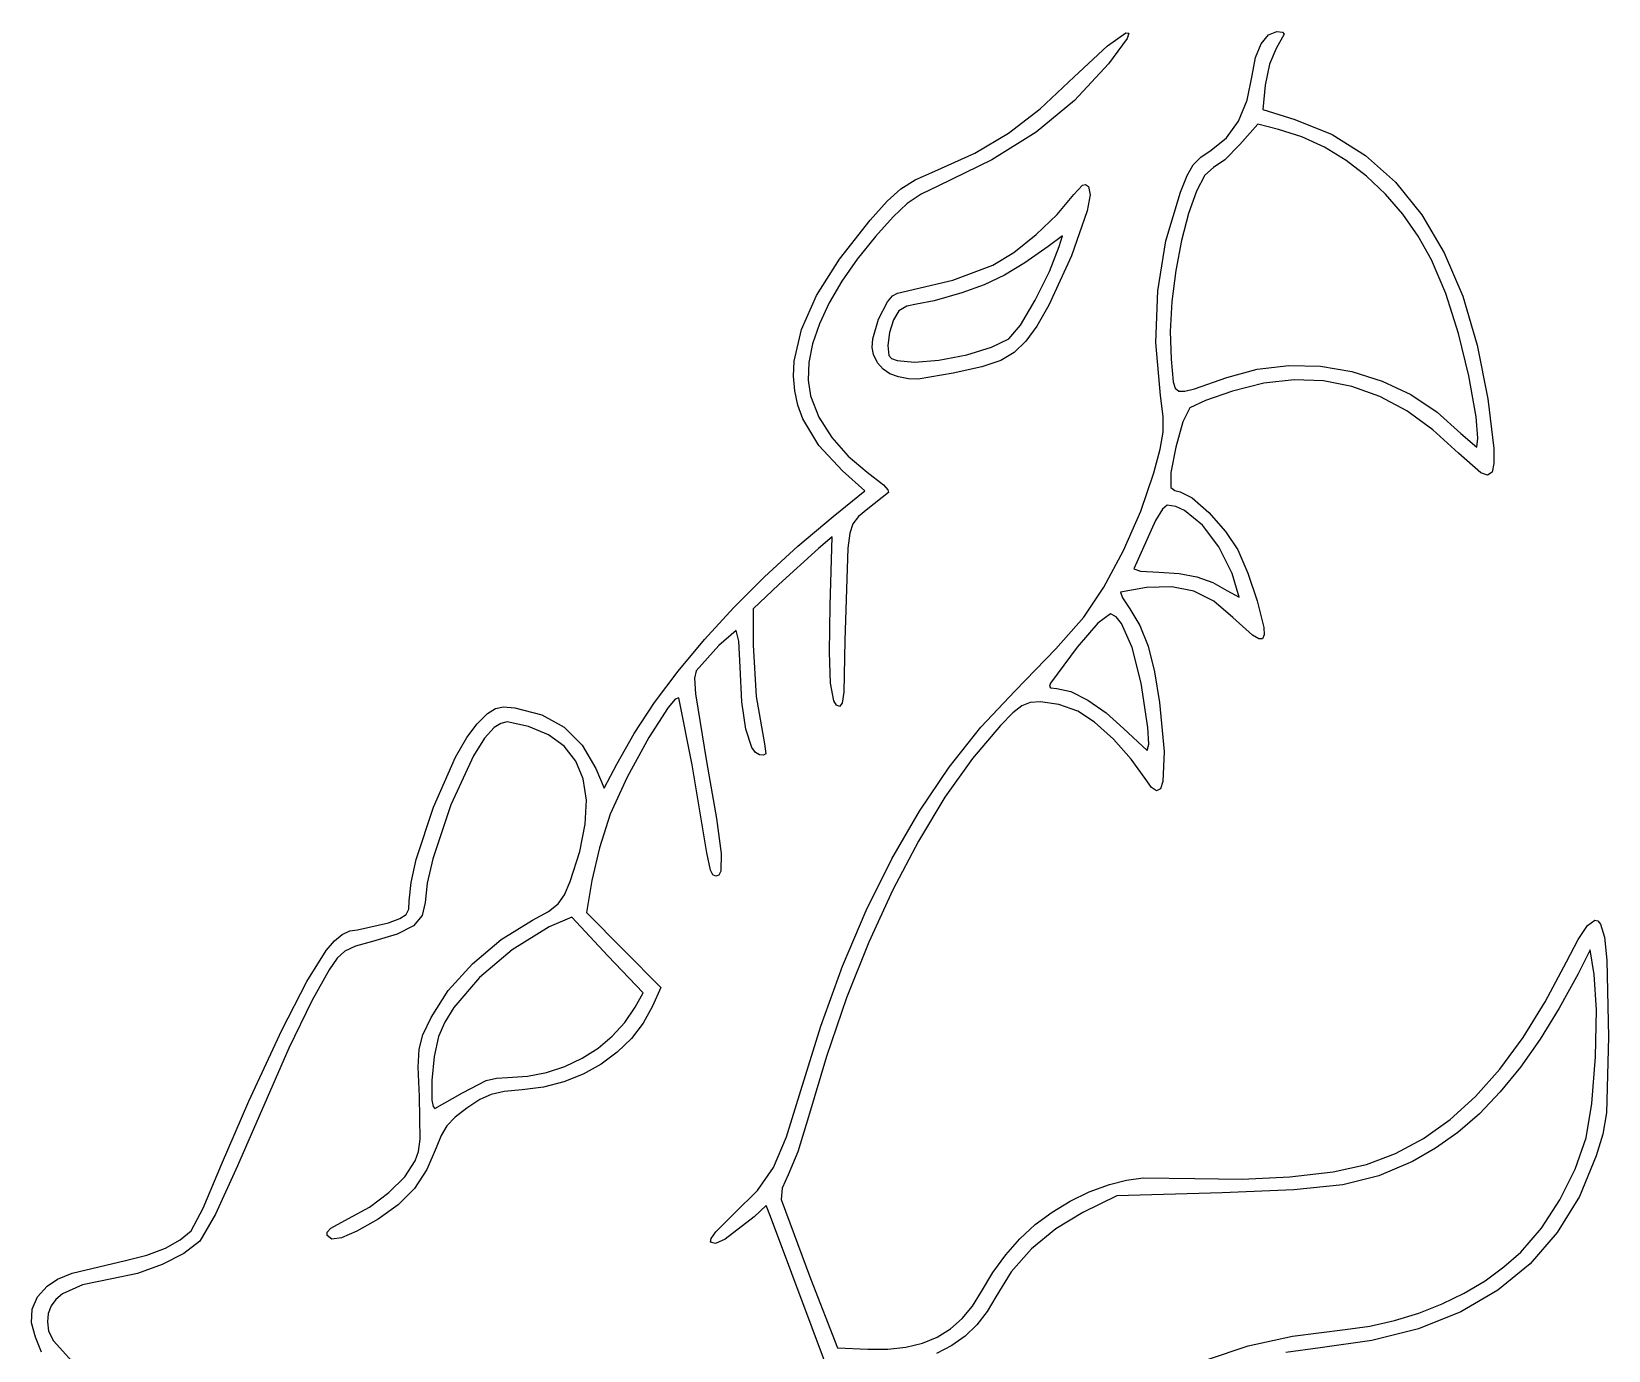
# Model space of a CAD drawing. Extents: x 0 to 167, y 0 to 297.
# Drawn here: x 37.2 to 161.7, y 192.9 to 297 of the extents above; entities that cross this region are included whole.
import ezdxf

# ---------------------------------------------------------------- set-up
doc = ezdxf.new("R2010")
doc.units = 0

msp = doc.modelspace()

# ---------------------------------------------------------------- linework, layer by layer
at = {"layer": 'Image'}
for p, q in [((122.159494, 295.89048), (123.623236, 296.932814)), ((123.722266, 296.490733), (122.251887, 294.485616)), ((123.623236, 296.932814), (123.856134, 296.902239)), ((123.856134, 296.902239), (123.722266, 296.490733)), ((134.310239, 296.070713), (134.882809, 296.772588)), ((134.882809, 296.772588), (135.554689, 297.027914)), ((136.130585, 296.81202), (135.501646, 295.7018)), ((135.554689, 297.027914), (135.991665, 296.992334)), ((135.991665, 296.992334), (136.130585, 296.81202)), ((119.535731, 293.442354), (122.159494, 295.89048)), ((133.86969, 294.980163), (134.310239, 296.070713)), ((135.501646, 295.7018), (134.968981, 294.456773)), ((122.251887, 294.485616), (119.550797, 291.584132)), ((133.593875, 293.558812), (133.86969, 294.980163)), ((134.968981, 294.456773), (134.629742, 292.805672)), ((116.842099, 290.923636), (119.535731, 293.442354)), ((133.202647, 291.603119), (133.593875, 293.558812)), ((134.629742, 292.805672), (134.428243, 290.865396)), ((119.550797, 291.584132), (116.534729, 289.098401)), ((132.525782, 289.958617), (133.202647, 291.603119)), ((114.339791, 289.000351), (116.842099, 290.923636)), ((134.428243, 290.865396), (136.975839, 290.08296)), ((111.686134, 287.441039), (114.339791, 289.000351)), ((116.534729, 289.098401), (113.02222, 286.898177)), ((131.572916, 288.642807), (132.525782, 289.958617)), ((134.044164, 289.717261), (132.6261, 288.106255)), ((135.677422, 289.306002), (134.044164, 289.717261)), ((137.515322, 288.715704), (135.677422, 289.306002)), ((136.975839, 290.08296), (139.902476, 288.902283)), ((129.531689, 287.12589), (130.353684, 287.67319)), ((130.353684, 287.67319), (131.572916, 288.642807)), ((132.6261, 288.106255), (131.431589, 286.907224)), ((139.30011, 287.891921), (137.515322, 288.715704)), ((141.011395, 286.852026), (139.30011, 287.891921)), ((139.902476, 288.902283), (142.552183, 287.248897)), ((108.538453, 286.01424), (111.686134, 287.441039)), ((113.02222, 286.898177), (108.831806, 284.853211)), ((128.458844, 285.654623), (128.945054, 286.514717)), ((128.945054, 286.514717), (129.531689, 287.12589)), ((131.431589, 286.907224), (130.551002, 286.286714)), ((142.628787, 285.613389), (141.011395, 286.852026)), ((142.552183, 287.248897), (144.917217, 285.13402)), ((105.841905, 284.622473), (106.985609, 285.325937)), ((106.985609, 285.325937), (108.538453, 286.01424)), ((127.938123, 284.360562), (128.458844, 285.654623)), ((129.868079, 285.694018), (129.195833, 284.442247)), ((130.551002, 286.286714), (129.868079, 285.694018)), ((144.131894, 284.193385), (142.628787, 285.613389)), ((104.767657, 283.646661), (105.841905, 284.622473)), ((107.45886, 284.188123), (106.35276, 283.445607)), ((108.831806, 284.853211), (107.45886, 284.188123)), ((118.205697, 282.594335), (119.50767, 284.162626)), ((119.50767, 284.162626), (120.184235, 284.91285)), ((120.184235, 284.91285), (120.435347, 284.954143)), ((120.435347, 284.954143), (120.677219, 284.799503)), ((120.796309, 284.138329), (120.566764, 282.891282)), ((120.677219, 284.799503), (120.796309, 284.138329)), ((126.786165, 280.515156), (127.938123, 284.360562)), ((129.195833, 284.442247), (128.5664, 282.675736)), ((145.500328, 282.609384), (144.131894, 284.193385)), ((144.917217, 285.13402), (146.989832, 282.56887)), ((103.42318, 282.141318), (104.767657, 283.646661)), ((106.35276, 283.445607), (105.237849, 282.404262)), ((120.566764, 282.891282), (119.33656, 279.316288)), ((101.002498, 279.069138), (103.42318, 282.141318)), ((105.237849, 282.404262), (103.838469, 280.842687)), ((116.544806, 281.002132), (118.205697, 282.594335)), ((128.5664, 282.675736), (128.011914, 280.538822)), ((146.713698, 280.878761), (145.500328, 282.609384)), ((146.989832, 282.56887), (148.762283, 279.564665)), ((103.838469, 280.842687), (102.409503, 279.070465)), ((114.766247, 279.596307), (116.544806, 281.002132)), ((118.614313, 280.917055), (117.481318, 280.070399)), ((118.364118, 280.070399), (118.614313, 280.917055)), ((126.137638, 276.554685), (126.786165, 280.515156)), ((128.011914, 280.538822), (127.564513, 278.175843)), ((147.751614, 279.018886), (146.713698, 280.878761)), ((99.199062, 276.202668), (101.002498, 279.069138)), ((102.409503, 279.070465), (101.192757, 277.322216)), ((113.111272, 278.587149), (114.766247, 279.596307)), ((117.481318, 280.070399), (115.642854, 278.763904)), ((119.33656, 279.316288), (117.536185, 275.427955)), ((117.592504, 278.085088), (118.364118, 280.070399)), ((148.875352, 276.346517), (147.751614, 279.018886)), ((148.762283, 279.564665), (150.226826, 276.132622)), ((109.948584, 277.404755), (113.111272, 278.587149)), ((114.032426, 277.791399), (112.442533, 277.041188)), ((115.642854, 278.763904), (114.032426, 277.791399)), ((116.46534, 275.826637), (117.592504, 278.085088)), ((127.564513, 278.175843), (127.256332, 275.731135)), ((101.192757, 277.322216), (100.194988, 275.614557)), ((105.593816, 276.372911), (109.948584, 277.404755)), ((112.442533, 277.041188), (110.665676, 276.401577)), ((125.992932, 272.4831), (126.137638, 276.554685)), ((98.010982, 273.524848), (99.199062, 276.202668)), ((100.194988, 275.614557), (99.422948, 273.964108)), ((104.086246, 274.337824), (104.80217, 275.705471)), ((104.80217, 275.705471), (105.201107, 276.158583)), ((105.201107, 276.158583), (105.593816, 276.372911)), ((106.32392, 275.360807), (105.695868, 274.979075)), ((107.074909, 275.519581), (106.32392, 275.360807)), ((108.475591, 275.778667), (107.074909, 275.519581)), ((110.665676, 276.401577), (108.475591, 275.778667)), ((115.294139, 273.866777), (116.46534, 275.826637)), ((117.536185, 275.427955), (116.593927, 273.789235)), ((127.256332, 275.731135), (127.119507, 273.349035)), ((149.888946, 273.202772), (148.875352, 276.346517)), ((150.226826, 276.132622), (151.375715, 272.283959)), ((103.647306, 272.77983), (104.086246, 274.337824)), ((105.267657, 274.279101), (104.952856, 273.284752)), ((105.695868, 274.979075), (105.267657, 274.279101)), ((97.43637, 271.01862), (98.010982, 273.524848)), ((99.422948, 273.964108), (98.883392, 272.387487)), ((103.5946, 272.088784), (103.647306, 272.77983)), ((104.952856, 273.284752), (104.81095, 272.25912)), ((113.008703, 272.127698), (114.39041, 272.777242)), ((114.39041, 272.777242), (115.294139, 273.866777)), ((116.593927, 273.789235), (115.715219, 272.579717)), ((127.119507, 273.349035), (127.186175, 271.17388)), ((150.713631, 269.86535), (149.888946, 273.202772)), ((98.883392, 272.387487), (98.583075, 270.901311)), ((103.686612, 271.541349), (103.5946, 272.088784)), ((104.011285, 270.894891), (103.686612, 271.541349)), ((104.81095, 272.25912), (104.901423, 271.465298)), ((108.844308, 271.089842), (111.052359, 271.51682)), ((111.052359, 271.51682), (113.008703, 272.127698)), ((111.052359, 271.51682), (111.052359, 271.51682)), ((114.807301, 271.69), (113.752725, 271.063066)), ((115.715219, 272.579717), (114.807301, 271.69)), ((126.352437, 268.304352), (125.992932, 272.4831)), ((151.375715, 272.283959), (152.201207, 268.029895)), ((97.378525, 269.824521), (97.43637, 271.01862)), ((98.583075, 270.901311), (98.52875, 269.522199)), ((104.443152, 270.389682), (104.011285, 270.894891)), ((104.989299, 270.01938), (104.443152, 270.389682)), ((104.901423, 271.465298), (105.120442, 271.228851)), ((105.120442, 271.228851), (105.551016, 271.062257)), ((105.551016, 271.062257), (106.937919, 270.937713)), ((106.937919, 270.937713), (108.844308, 271.089842)), ((112.248893, 270.565972), (109.993207, 270.065771)), ((113.752725, 271.063066), (112.248893, 270.565972)), ((127.186175, 271.17388), (127.359169, 269.376162)), ((131.585944, 269.728962), (133.997616, 270.387135)), ((133.997616, 270.387135), (136.478655, 270.676335)), ((136.478655, 270.676335), (138.980186, 270.608224)), ((138.980186, 270.608224), (141.453333, 270.19446)), ((97.473339, 268.666923), (97.378525, 269.824521)), ((98.52875, 269.522199), (98.727173, 268.266771)), ((105.65681, 269.77764), (104.989299, 270.01938)), ((106.445403, 269.619694), (105.65681, 269.77764)), ((105.65681, 269.77764), (105.65681, 269.77764)), ((107.222899, 269.60124), (106.445403, 269.619694)), ((109.993207, 270.065771), (107.222899, 269.60124)), ((127.359169, 269.376162), (127.514458, 268.889938)), ((129.03763, 268.824944), (131.585944, 269.728962)), ((134.50633, 269.268232), (132.038691, 268.6509)), ((136.899224, 269.536136), (134.50633, 269.268232)), ((139.220989, 269.453621), (136.899224, 269.536136)), ((141.475242, 269.019692), (139.220989, 269.453621)), ((141.453333, 270.19446), (143.84922, 269.446703)), ((143.665599, 268.233358), (141.475242, 269.019692)), ((143.84922, 269.446703), (146.118971, 268.376612)), ((151.270642, 266.611952), (150.713631, 269.86535)), ((97.720577, 267.543694), (97.473339, 268.666923)), ((98.727173, 268.266771), (99.382768, 266.604333)), ((126.558142, 266.652335), (126.352437, 268.304352)), ((127.514458, 268.889938), (127.802513, 268.650263)), ((127.802513, 268.650263), (128.288511, 268.635734)), ((128.288511, 268.635734), (129.03763, 268.824944)), ((129.915, 267.902815), (128.682987, 267.327985)), ((132.038691, 268.6509), (129.915, 267.902815)), ((145.795677, 267.093625), (143.665599, 268.233358)), ((146.118971, 268.376612), (148.21371, 266.995847)), ((152.201207, 268.029895), (152.677835, 264.111783)), ((98.120001, 266.4527), (97.720577, 267.543694)), ((99.382768, 266.604333), (100.392721, 264.988795)), ((126.566636, 265.401541), (126.558142, 266.652335)), ((128.682987, 267.327985), (128.127969, 266.229574)), ((147.869092, 265.599501), (145.795677, 267.093625)), ((148.21371, 266.995847), (150.084561, 265.316067)), ((151.418139, 264.930197), (151.270642, 266.611952)), ((151.270642, 266.611952), (151.270642, 266.611952)), ((99.374468, 264.35889), (98.120001, 266.4527)), ((126.337193, 264.077356), (126.566636, 265.401541)), ((128.127969, 266.229574), (127.55362, 264.235344)), ((149.88946, 263.749992), (147.869092, 265.599501)), ((150.084561, 265.316067), (151.347196, 264.230705)), ((101.234851, 262.368435), (99.374468, 264.35889)), ((100.392721, 264.988795), (101.688915, 263.511508)), ((125.829089, 262.205169), (126.337193, 264.077356)), ((127.55362, 264.235344), (127.168492, 262.217381)), ((151.347196, 264.230705), (151.418139, 264.930197)), ((152.677835, 264.111783), (152.69126, 262.936506)), ((101.688915, 263.511508), (103.203234, 262.263827)), ((151.645968, 262.201415), (149.88946, 263.749992)), ((152.69126, 262.936506), (152.534091, 262.245484)), ((103.004617, 260.777262), (101.234851, 262.368435)), ((103.203234, 262.263827), (104.492524, 261.241317)), ((124.790286, 259.181244), (125.829089, 262.205169)), ((127.168492, 262.217381), (127.181135, 261.047769)), ((152.190828, 262.010019), (151.645968, 262.201415)), ((152.534091, 262.245484), (152.190828, 262.010019)), ((100.494849, 258.749464), (103.004617, 260.777262)), ((104.870121, 260.657782), (103.238006, 259.373012)), ((104.492524, 261.241317), (104.822631, 260.868329)), ((104.822631, 260.868329), (104.870121, 260.657782)), ((127.181135, 261.047769), (127.483295, 260.804228)), ((127.483295, 260.804228), (127.910484, 260.702933)), ((127.910484, 260.702933), (128.854605, 260.231024)), ((103.238006, 259.373012), (102.496015, 258.76606)), ((123.424883, 256.07627), (124.790286, 259.181244)), ((126.510417, 259.346031), (125.949885, 258.431091)), ((126.893893, 259.644601), (126.510417, 259.346031)), ((127.556197, 259.536126), (126.893893, 259.644601)), ((128.251607, 259.224679), (127.556197, 259.536126)), ((129.662053, 258.07673), (128.251607, 259.224679)), ((128.854605, 260.231024), (130.174203, 259.063513)), ((130.174203, 259.063513), (131.498912, 257.572726)), ((97.716009, 256.407856), (100.494849, 258.749464)), ((102.056916, 258.188643), (101.811488, 257.427123)), ((102.496015, 258.76606), (102.056916, 258.188643)), ((125.949885, 258.431091), (124.236419, 254.636706)), ((130.965841, 256.368478), (129.662053, 258.07673)), ((100.424197, 257.13914), (99.336343, 256.236735)), ((100.26118, 251.721287), (100.424197, 257.13914)), ((101.811488, 257.427123), (101.650508, 256.26786)), ((131.498912, 257.572726), (132.458367, 256.130989)), ((95.086188, 253.997733), (97.716009, 256.407856)), ((99.336343, 256.236735), (96.220019, 253.400506)), ((101.650508, 256.26786), (101.438154, 248.973085)), ((121.877268, 253.187345), (123.424883, 256.07627)), ((132.003586, 254.267647), (130.965841, 256.368478)), ((132.458367, 256.130989), (133.244466, 254.282691)), ((124.236419, 254.636706), (124.76831, 254.436295)), ((124.76831, 254.436295), (126.212245, 254.352938)), ((126.212245, 254.352938), (127.818464, 254.265929)), ((127.818464, 254.265929), (129.236088, 254.001352)), ((132.570585, 252.397768), (132.003586, 254.267647)), ((132.003586, 254.267647), (132.003586, 254.267647)), ((133.244466, 254.282691), (133.998013, 252.088052)), ((92.622808, 251.539017), (95.086188, 253.997733)), ((96.220019, 253.400506), (94.191548, 251.466682)), ((120.29183, 250.811566), (121.877268, 253.187345)), ((125.254029, 253.144683), (123.189932, 252.777288)), ((127.253169, 253.207319), (125.254029, 253.144683)), ((128.983389, 252.860725), (127.253169, 253.207319)), ((130.554595, 252.066936), (128.983389, 252.860725)), ((129.236088, 254.001352), (130.485054, 253.553883)), ((130.485054, 253.553883), (131.585299, 252.918197)), ((131.585299, 252.918197), (132.570585, 252.397768)), ((100.204981, 248.054312), (100.26118, 251.721287)), ((123.189932, 252.777288), (123.348601, 252.333476)), ((123.348601, 252.333476), (123.929338, 251.465697)), ((132.076696, 250.787987), (130.554595, 252.066936)), ((133.998013, 252.088052), (134.518526, 249.995543)), ((90.34329, 249.051632), (92.622808, 251.539017)), ((94.191548, 251.466682), (94.193665, 248.588289)), ((118.086856, 248.31094), (120.29183, 250.811566)), ((121.412631, 250.330728), (119.767906, 248.453322)), ((122.394635, 251.070172), (121.412631, 250.330728)), ((122.841528, 250.844834), (122.394635, 251.070172)), ((123.284033, 250.310501), (122.841528, 250.844834)), ((124.121012, 248.420443), (123.284033, 250.310501)), ((123.929338, 251.465697), (124.73179, 250.148266)), ((133.622536, 249.389269), (132.076696, 250.787987)), ((92.852107, 249.766834), (91.476903, 248.584984)), ((93.060687, 248.9119), (92.852107, 249.766834)), ((124.73179, 250.148266), (125.380238, 248.511022)), ((134.10887, 249.107169), (133.622536, 249.389269)), ((134.414923, 249.110535), (134.10887, 249.107169)), ((134.548781, 249.404836), (134.414923, 249.110535)), ((134.518526, 249.995543), (134.548781, 249.404836)), ((88.265055, 246.555501), (90.34329, 249.051632)), ((91.476903, 248.584984), (89.688721, 246.572613)), ((93.167308, 246.856421), (93.060687, 248.9119)), ((94.193665, 248.588289), (94.427439, 244.536673)), ((100.303673, 245.590318), (100.204981, 248.054312)), ((101.438154, 248.973085), (101.354249, 244.898674)), ((114.869723, 245.00434), (118.086856, 248.31094)), ((119.767906, 248.453322), (117.660646, 245.613771)), ((124.835834, 245.611188), (124.121012, 248.420443)), ((125.380238, 248.511022), (125.890727, 246.503508)), ((93.302295, 244.120408), (93.167308, 246.856421)), ((86.405524, 244.070546), (88.265055, 246.555501)), ((89.688721, 246.572613), (89.548876, 245.995893)), ((89.548876, 245.995893), (89.621017, 244.757061)), ((100.569115, 244.203891), (100.303673, 245.590318)), ((117.660646, 245.613771), (117.586113, 245.370159)), ((117.586113, 245.370159), (117.657126, 245.240851)), ((125.358759, 242.093927), (124.835834, 245.611188)), ((125.890727, 246.503508), (126.279298, 244.07527)), ((88.020106, 244.331042), (87.483624, 243.692675)), ((88.315242, 244.449419), (88.020106, 244.331042)), ((89.366815, 239.163078), (88.315242, 244.449419)), ((89.621017, 244.757061), (90.501504, 239.409595)), ((93.618411, 241.969352), (93.302295, 244.120408)), ((94.427439, 244.536673), (95.089686, 240.824286)), ((100.768074, 243.875574), (100.569115, 244.203891)), ((101.354249, 244.898674), (101.221115, 244.030406)), ((112.176476, 242.123788), (114.869723, 245.00434)), ((116.885477, 244.122397), (116.075046, 244.063784)), ((118.33679, 243.907003), (116.885477, 244.122397)), ((117.657126, 245.240851), (118.165062, 245.180729)), ((118.165062, 245.180729), (119.274987, 244.937224)), ((119.274987, 244.937224), (120.622984, 244.267275)), ((120.622984, 244.267275), (122.058138, 243.261736)), ((72.386718, 242.385788), (73.214562, 243.197151)), ((73.214562, 243.197151), (73.829685, 243.610937)), ((73.829685, 243.610937), (74.466599, 243.72625)), ((74.466599, 243.72625), (75.359816, 243.642192)), ((75.359816, 243.642192), (77.490063, 243.10363)), ((77.490063, 243.10363), (79.271523, 242.123104)), ((84.78212, 241.616691), (86.405524, 244.070546)), ((87.483624, 243.692675), (85.951543, 241.306485)), ((101.013167, 243.769618), (100.768074, 243.875574)), ((101.221115, 244.030406), (101.013167, 243.769618)), ((114.687001, 243.252025), (113.718554, 242.270314)), ((115.407359, 243.811754), (114.687001, 243.252025)), ((116.075046, 244.063784), (115.407359, 243.811754)), ((119.825127, 243.38914), (118.33679, 243.907003)), ((121.137707, 242.517199), (119.825127, 243.38914)), ((122.058138, 243.261736), (123.429536, 242.011459)), ((126.279298, 244.07527), (126.631957, 240.202059)), ((71.562654, 241.307419), (72.386718, 242.385788)), ((73.734506, 242.089611), (72.963749, 241.255308)), ((74.26666, 242.423295), (73.734506, 242.089611)), ((74.761145, 242.545642), (74.26666, 242.423295)), ((76.435282, 242.184324), (74.761145, 242.545642)), ((78.017368, 241.533674), (76.435282, 242.184324)), ((79.271523, 242.123104), (80.695865, 240.706846)), ((83.412262, 239.213859), (84.78212, 241.616691)), ((94.087049, 240.533986), (93.618411, 241.969352)), ((109.659894, 238.960869), (112.176476, 242.123788)), ((113.718554, 242.270314), (111.503327, 239.657376)), ((122.631391, 241.171891), (121.137707, 242.517199)), ((123.429536, 242.011459), (125.307527, 240.278038)), ((125.424861, 240.79653), (125.358759, 242.093927)), ((125.358759, 242.093927), (125.358759, 242.093927)), ((70.676857, 239.762558), (71.562654, 241.307419)), ((72.963749, 241.255308), (72.09696, 239.859649)), ((79.267944, 240.622708), (78.017368, 241.533674)), ((80.185743, 239.456119), (79.267944, 240.622708)), ((80.695865, 240.706846), (81.754758, 238.861082)), ((85.951543, 241.306485), (84.248846, 238.191865)), ((94.369624, 240.125543), (94.087049, 240.533986)), ((95.089686, 240.824286), (95.179656, 240.021502)), ((124.051459, 239.607576), (122.631391, 241.171891)), ((125.307527, 240.278038), (125.424861, 240.79653)), ((68.931638, 235.824821), (70.676857, 239.762558)), ((72.09696, 239.859649), (70.317907, 235.997796)), ((80.769497, 238.038599), (80.185743, 239.456119)), ((82.415453, 237.303929), (83.412262, 239.213859)), ((90.521409, 232.21616), (89.366815, 239.163078)), ((90.501504, 239.409595), (91.288339, 234.927756)), ((94.679603, 239.945047), (94.369624, 240.125543)), ((95.014322, 239.915938), (94.679603, 239.945047)), ((95.179656, 240.021502), (95.014322, 239.915938)), ((111.503327, 239.657376), (109.333259, 236.59223)), ((125.143187, 238.078615), (124.051459, 239.607576)), ((126.631957, 240.202059), (126.548123, 237.848025)), ((81.017941, 236.374842), (80.769497, 238.038599)), ((81.754758, 238.861082), (82.415453, 237.303929)), ((84.248846, 238.191865), (82.905379, 235.249831)), ((107.314196, 235.504807), (109.659894, 238.960869)), ((125.643438, 237.37386), (125.143187, 238.078615)), ((126.045849, 237.10845), (125.643438, 237.37386)), ((126.348163, 237.270475), (126.045849, 237.10845)), ((126.548123, 237.848025), (126.348163, 237.270475)), ((67.574202, 231.675496), (68.931638, 235.824821)), ((70.317907, 235.997796), (68.882581, 231.731115)), ((80.929805, 234.46954), (81.017941, 236.374842)), ((105.133601, 231.744825), (107.314196, 235.504807)), ((109.333259, 236.59223), (107.231668, 233.122432)), ((80.503822, 232.327388), (80.929805, 234.46954)), ((82.905379, 235.249831), (82.046276, 232.600722)), ((91.288339, 234.927756), (91.654455, 232.159302)), ((107.231668, 233.122432), (105.221871, 229.295538)), ((67.173135, 229.86615), (67.574202, 231.675496)), ((68.882581, 231.731115), (68.445451, 229.829422)), ((79.738725, 229.953078), (80.503822, 232.327388)), ((82.046276, 232.600722), (81.444984, 230.021618)), ((90.818071, 230.8325), (90.521409, 232.21616)), ((91.654455, 232.159302), (91.628334, 230.754615)), ((103.112331, 227.670146), (105.133601, 231.744825)), ((91.013585, 230.481859), (90.818071, 230.8325)), ((91.238463, 230.364079), (91.013585, 230.481859)), ((91.477087, 230.454429), (91.238463, 230.364079)), ((91.628334, 230.754615), (91.477087, 230.454429)), ((67.027692, 228.417502), (67.173135, 229.86615)), ((68.445451, 229.829422), (68.276217, 228.286671)), ((79.292647, 228.895612), (79.738725, 229.953078)), ((81.444984, 230.021618), (81.027287, 227.492366)), ((105.221871, 229.295538), (103.327185, 225.159105)), ((66.983221, 227.769984), (67.027692, 228.417502)), ((68.276217, 228.286671), (68.055657, 227.255268)), ((78.015027, 227.587084), (78.789561, 228.180157)), ((78.789561, 228.180157), (79.292647, 228.895612)), ((62.934977, 226.130751), (65.377351, 226.69308)), ((65.377351, 226.69308), (66.2754, 227.03039)), ((66.2754, 227.03039), (66.771573, 227.348485)), ((66.771573, 227.348485), (66.983221, 227.769984)), ((68.055657, 227.255268), (67.355298, 226.446085)), ((74.298557, 225.367897), (76.754605, 226.896763)), ((76.754605, 226.896763), (78.015027, 227.587084)), ((79.861177, 227.124606), (78.08337, 226.367735)), ((82.718756, 224.092763), (79.861177, 227.124606)), ((81.027287, 227.492366), (83.967238, 224.537061)), ((101.244605, 223.269991), (103.112331, 227.670146)), ((160.084163, 226.473227), (160.665939, 226.889943)), ((160.665939, 226.889943), (160.901288, 226.832545)), ((160.901288, 226.832545), (161.102411, 226.592947)), ((61.112311, 225.259807), (61.726364, 225.765147)), ((61.726364, 225.765147), (62.325826, 226.044721)), ((62.325826, 226.044721), (62.934977, 226.130751)), ((66.076945, 225.786217), (64.122399, 225.202758)), ((67.355298, 226.446085), (66.076945, 225.786217)), ((78.08337, 226.367735), (75.151913, 224.564397)), ((159.340287, 225.372988), (160.084163, 226.473227)), ((161.102411, 226.592947), (161.410376, 225.552052)), ((161.410376, 225.552052), (161.606633, 223.73707)), ((58.939798, 222.066947), (60.459386, 224.496476)), ((60.459386, 224.496476), (61.112311, 225.259807)), ((61.94814, 224.460891), (61.333364, 223.896973)), ((62.793969, 224.841906), (61.94814, 224.460891)), ((64.122399, 225.202758), (62.793969, 224.841906)), ((72.023713, 223.462124), (74.298557, 225.367897)), ((75.151913, 224.564397), (72.567248, 222.372796)), ((83.967238, 224.537061), (86.907189, 221.581759)), ((103.327185, 225.159105), (101.570927, 220.760689)), ((158.417513, 223.619414), (159.340287, 225.372988)), ((160.298269, 224.543253), (159.331409, 222.670857)), ((160.610996, 222.602978), (160.298269, 224.543253)), ((60.698089, 222.987412), (59.342875, 220.541658)), ((61.333364, 223.896973), (60.698089, 222.987412)), ((70.113533, 221.35534), (72.023713, 223.462124)), ((85.512993, 221.17283), (82.718756, 224.092763)), ((99.524643, 218.533585), (101.244605, 223.269991)), ((156.739484, 220.453305), (158.417513, 223.619414)), ((161.606633, 223.73707), (161.731209, 217.664095)), ((56.973356, 218.218767), (58.939798, 222.066947)), ((72.567248, 222.372796), (70.552249, 220.013444)), ((159.331409, 222.670857), (157.846281, 219.953255)), ((160.792368, 219.810695), (160.610996, 222.602978)), ((59.342875, 220.541658), (57.517628, 216.792118)), ((68.751475, 219.223444), (70.113533, 221.35534)), ((84.862502, 220.035822), (85.512993, 221.17283)), ((86.907189, 221.581759), (86.243361, 220.109649)), ((101.570927, 220.760689), (99.976415, 216.147845)), ((154.984866, 217.627888), (156.739484, 220.453305)), ((68.109948, 217.84654), (68.751475, 219.223444)), ((70.552249, 220.013444), (69.828022, 218.839773)), ((84.047503, 218.828172), (84.862502, 220.035822)), ((86.243361, 220.109649), (85.50997, 218.780098)), ((157.846281, 219.953255), (156.330562, 217.496522)), ((160.715173, 216.107731), (160.792368, 219.810695)), ((54.368266, 212.618051), (56.973356, 218.218767)), ((69.828022, 218.839773), (69.329789, 217.706857)), ((83.064816, 217.744848), (84.047503, 218.828172)), ((85.50997, 218.780098), (84.57131, 217.564231)), ((97.946666, 213.45015), (99.524643, 218.533585)), ((57.517628, 216.792118), (53.457416, 207.518839)), ((67.736117, 215.299504), (67.799319, 216.728126)), ((67.799319, 216.728126), (68.109948, 217.84654)), ((69.329789, 217.706857), (68.987492, 216.134115)), ((80.678476, 215.996417), (81.934966, 216.797159)), ((81.934966, 216.797159), (83.064816, 217.744848)), ((84.57131, 217.564231), (83.450938, 216.477163)), ((153.149693, 215.139141), (154.984866, 217.627888)), ((156.330562, 217.496522), (154.77829, 215.2939)), ((161.731209, 217.664095), (161.575688, 211.683398)), ((68.987492, 216.134115), (68.808072, 214.254365)), ((79.315872, 215.35393), (80.678476, 215.996417)), ((82.172412, 215.534012), (80.759289, 214.749895)), ((83.450938, 216.477163), (82.172412, 215.534012)), ((99.976415, 216.147845), (98.566965, 211.368131)), ((160.426048, 212.433297), (160.715173, 216.107731)), ((67.836875, 212.99198), (67.736117, 215.299504)), ((68.808072, 214.254365), (68.821105, 212.681318)), ((71.244675, 213.263407), (73.106117, 214.230279)), ((73.106117, 214.230279), (73.921001, 214.430344)), ((73.921001, 214.430344), (74.796611, 214.489099)), ((74.796611, 214.489099), (76.354415, 214.588961)), ((76.354415, 214.588961), (77.867677, 214.881008)), ((77.867677, 214.881008), (79.315872, 215.35393)), ((80.759289, 214.749895), (79.235127, 214.13993)), ((151.229999, 212.983041), (153.149693, 215.139141)), ((154.77829, 215.2939), (153.183504, 213.338633)), ((67.894304, 209.60307), (67.836875, 212.99198)), ((69.056163, 212.028686), (71.244675, 213.263407)), ((71.244675, 213.263407), (71.244675, 213.263407)), ((73.499401, 213.147152), (72.599588, 212.738049)), ((74.52916, 213.373665), (73.499401, 213.147152)), ((75.947915, 213.502924), (74.52916, 213.373665)), ((77.623483, 213.719234), (75.947915, 213.502924)), ((79.235127, 214.13993), (77.623483, 213.719234)), ((96.820553, 209.800295), (97.946666, 213.45015)), ((149.221816, 211.155564), (151.229999, 212.983041)), ((153.183504, 213.338633), (151.540243, 211.623964)), ((52.21147, 207.609941), (54.368266, 212.618051)), ((68.821105, 212.681318), (68.909032, 212.201593)), ((68.909032, 212.201593), (69.056163, 212.028686)), ((71.570673, 212.061023), (70.642928, 211.343034)), ((72.599588, 212.738049), (71.570673, 212.061023)), ((159.971628, 209.726605), (160.426048, 212.433297)), ((70.001893, 210.671548), (69.541789, 209.908785)), ((70.642928, 211.343034), (70.001893, 210.671548)), ((98.566965, 211.368131), (97.709515, 208.62178)), ((147.121179, 209.652688), (149.221816, 211.155564)), ((151.540243, 211.623964), (149.842545, 210.143136)), ((161.575688, 211.683398), (161.28899, 210.019621)), ((67.759979, 208.633097), (67.894304, 209.60307)), ((69.541789, 209.908785), (69.156837, 208.916965)), ((95.784122, 207.362832), (96.820553, 209.800295)), ((144.92412, 208.47039), (147.121179, 209.652688)), ((149.842545, 210.143136), (148.084448, 208.889392)), ((159.103522, 207.251817), (159.971628, 209.726605)), ((161.28899, 210.019621), (160.764846, 208.287831)), ((67.500259, 207.893108), (67.759979, 208.633097)), ((69.156837, 208.916965), (68.428216, 207.216696)), ((97.709515, 208.62178), (96.939518, 206.800925)), ((142.626673, 207.604646), (144.92412, 208.47039)), ((148.084448, 208.889392), (146.25999, 207.855976)), ((160.764846, 208.287831), (159.431367, 205.084868)), ((50.743104, 204.178626), (52.21147, 207.609941)), ((53.457416, 207.518839), (51.733475, 203.680523)), ((66.672408, 206.648767), (67.500259, 207.893108)), ((68.428216, 207.216696), (67.435363, 205.730844)), ((94.519463, 205.550647), (95.784122, 207.362832)), ((96.939518, 206.800925), (96.487397, 205.750335)), ((136.578463, 206.645784), (139.985881, 207.039049)), ((139.985881, 207.039049), (142.626673, 207.604646)), ((146.25999, 207.855976), (143.599193, 206.70891)), ((157.893383, 204.816941), (159.103522, 207.251817)), ((65.421328, 205.39273), (66.672408, 206.648767)), ((67.435363, 205.730844), (66.159536, 204.436439)), ((92.708666, 203.776625), (94.519463, 205.550647)), ((96.487397, 205.750335), (96.40511, 204.860648)), ((120.726089, 205.444906), (122.335882, 206.027224)), ((122.335882, 206.027224), (123.671565, 206.384576)), ((123.671565, 206.384576), (124.987076, 206.565608)), ((124.987076, 206.565608), (129.064095, 206.505899)), ((129.064095, 206.505899), (132.804505, 206.457263)), ((136.890914, 205.600792), (131.21307, 205.370426)), ((132.804505, 206.457263), (136.578463, 206.645784)), ((140.747894, 206.002068), (136.890914, 205.600792)), ((143.599193, 206.70891), (140.747894, 206.002068)), ((62.229197, 203.345691), (63.891949, 204.250027)), ((63.891949, 204.250027), (65.421328, 205.39273)), ((66.159536, 204.436439), (64.581993, 203.310512)), ((95.225893, 204.367577), (94.267748, 203.487878)), ((95.559844, 203.519316), (95.225893, 204.367577)), ((96.40511, 204.860648), (98.715036, 198.614116)), ((117.786842, 203.861529), (119.208625, 204.722075)), ((119.208625, 204.722075), (120.726089, 205.444906)), ((122.902709, 205.140498), (120.221218, 203.814344)), ((131.21307, 205.370426), (122.902709, 205.140498)), ((156.432015, 202.580746), (157.893383, 204.816941)), ((159.431367, 205.084868), (157.689512, 202.249402)), ((49.793177, 202.368935), (50.743104, 204.178626)), ((51.733475, 203.680523), (50.484415, 201.557388)), ((60.837122, 202.58819), (62.229197, 203.345691)), ((64.581993, 203.310512), (62.890999, 202.352974)), ((91.235245, 202.291074), (92.708666, 203.776625)), ((94.267748, 203.487878), (91.982297, 201.710998)), ((102.643282, 184.588894), (95.559844, 203.519316)), ((116.46409, 202.866063), (117.786842, 203.861529)), ((120.221218, 203.814344), (118.083954, 202.53571)), ((48.948017, 201.654334), (49.793177, 202.368935)), ((60.536471, 202.001281), (60.557924, 202.279412)), ((60.908991, 201.711547), (60.536471, 202.001281)), ((60.557924, 202.279412), (60.837122, 202.58819)), ((61.680249, 201.824382), (60.908991, 201.711547)), ((62.890999, 202.352974), (61.680249, 201.824382)), ((90.818424, 201.471512), (90.874527, 201.773371)), ((90.874527, 201.773371), (91.235245, 202.291074)), ((115.243719, 201.738476), (116.46409, 202.866063)), ((118.083954, 202.53571), (116.171674, 200.950734)), ((154.810223, 200.702001), (156.432015, 202.580746)), ((157.689512, 202.249402), (155.54448, 199.785037)), ((46.305662, 200.46278), (47.765867, 201.01009)), ((49.222354, 200.584154), (47.526445, 199.714024)), ((47.765867, 201.01009), (48.948017, 201.654334)), ((50.484415, 201.557388), (49.222354, 200.584154)), ((91.222146, 201.376857), (90.818424, 201.471512)), ((91.982297, 201.710998), (91.222146, 201.376857)), ((114.12908, 200.481563), (115.243719, 201.738476)), ((116.171674, 200.950734), (114.566047, 199.138288)), ((153.479687, 199.524913), (154.810223, 200.702001)), ((40.398925, 199.04023), (44.626334, 200.03898)), ((44.626334, 200.03898), (46.305662, 200.46278)), ((47.526445, 199.714024), (45.572874, 199.022394)), ((113.123523, 199.098123), (114.12908, 200.481563)), ((151.983868, 198.443598), (153.479687, 199.524913)), ((155.54448, 199.785037), (153.001469, 197.695382)), ((37.67484, 197.162577), (38.437573, 198.018061)), ((38.437573, 198.018061), (39.25767, 198.572133)), ((39.25767, 198.572133), (40.398925, 199.04023)), ((41.217431, 198.105242), (39.638994, 197.406837)), ((43.537829, 198.584663), (41.217431, 198.105242)), ((45.572874, 199.022394), (43.537829, 198.584663)), ((98.715036, 198.614116), (100.85165, 193.146067)), ((112.230399, 197.590952), (113.123523, 199.098123)), ((114.566047, 199.138288), (113.348738, 197.17724)), ((150.347702, 197.469055), (151.983868, 198.443598)), ((37.260013, 196.186914), (37.67484, 197.162577)), ((39.108073, 196.962176), (38.738717, 196.446761)), ((39.638994, 197.406837), (39.108073, 196.962176)), ((111.515694, 196.433018), (112.230399, 197.590952)), ((113.348738, 197.17724), (112.66826, 196.000226)), ((148.596129, 196.612283), (150.347702, 197.469055)), ((153.001469, 197.695382), (150.065676, 195.984042)), ((37.19936, 195.118025), (37.260013, 196.186914)), ((38.522952, 195.855257), (38.452803, 195.182326)), ((38.738717, 196.446761), (38.522952, 195.855257)), ((110.695832, 195.44888), (111.515694, 196.433018)), ((112.66826, 196.000226), (111.863517, 194.966391)), ((144.846519, 195.29604), (146.754089, 195.884278)), ((150.065676, 195.984042), (146.742301, 194.654623)), ((146.754089, 195.884278), (148.596129, 196.612283)), ((37.499148, 193.982861), (37.19936, 195.118025)), ((38.452803, 195.182326), (38.549934, 194.461709)), ((38.549934, 194.461709), (38.934847, 193.705928)), ((108.718195, 193.990606), (109.765202, 194.635692)), ((109.765202, 194.635692), (110.695832, 195.44888)), ((111.863517, 194.966391), (110.931897, 194.074153)), ((136.784822, 194.052591), (140.934546, 194.582853)), ((140.934546, 194.582853), (142.898358, 194.858565)), ((142.898358, 194.858565), (144.846519, 195.29604)), ((146.742301, 194.654623), (143.036541, 193.710732)), ((37.993828, 192.79329), (37.499148, 193.982861)), ((38.934847, 193.705928), (41.129134, 191.268257)), ((100.85165, 193.146067), (103.25423, 193.034341)), ((103.25423, 193.034341), (104.82283, 193.03549)), ((104.82283, 193.03549), (106.252618, 193.193353)), ((106.252618, 193.193353), (107.549204, 193.510775)), ((107.549204, 193.510775), (108.718195, 193.990606)), ((109.870791, 193.321929), (108.677586, 192.708137)), ((110.931897, 194.074153), (109.870791, 193.321929)), ((130.057212, 192.214904), (133.268357, 193.293134)), ((133.268357, 193.293134), (136.784822, 194.052591)), ((138.953594, 193.155975), (136.265601, 192.781093)), ((143.036541, 193.710732), (138.953594, 193.155975))]:
    msp.add_line(p, q, dxfattribs=at)

doc.saveas('drawing.dxf')
